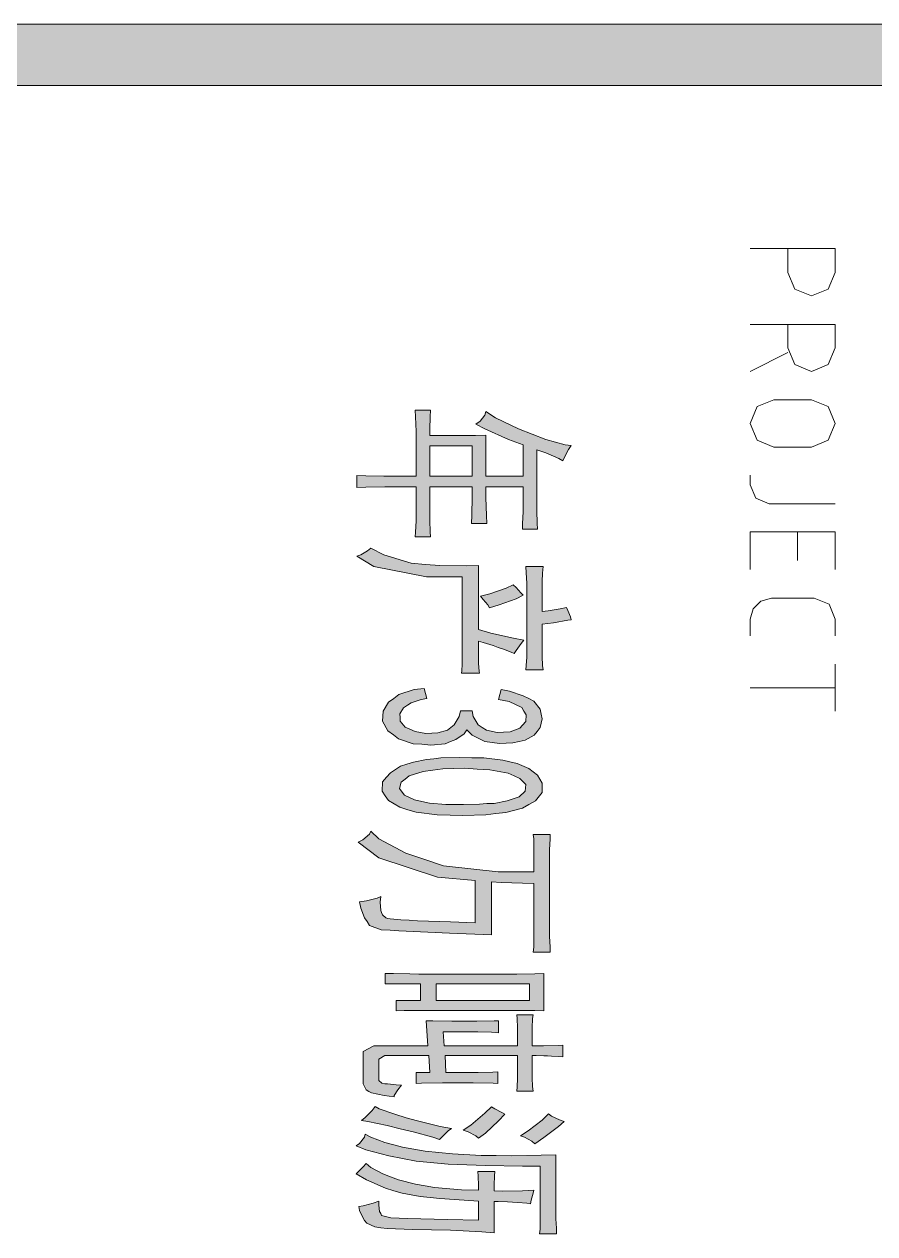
# Model space of a CAD drawing. Header units: millimetres. Extents: x 117 to 78452272, y 10 to 169749766.
# Drawn here: x 78390451 to 78391841, y 169653758 to 169655734 of the extents above; entities that cross this region are included whole.
import ezdxf

# ---------------------------------------------------------------- set-up
doc = ezdxf.new("R2010")
doc.units = ezdxf.units.MM

msp = doc.modelspace()

# ---------------------------------------------------------------- hatches: boundary and pattern name
h = msp.add_hatch(color=0)
h.dxf.hatch_style = 2
h.paths.add_polyline_path([(78382175.603, 169655634.242), (78382175.603, 169655734.215), (78451071.551, 169655734.215), (78451071.551, 169655634.242)])
h = msp.add_hatch(color=0)
h.paths.add_polyline_path([(78391205.478, 169655101.197), (78391220.991, 169655091.286), (78391258.912, 169655073.187), (78391280.889, 169655064.569), (78391303.297, 169655055.951), (78391335.184, 169655046.901), (78391344.665, 169655046.04), (78391340.356, 169655039.145), (78391333.892, 169655026.648), (78391331.306, 169655021.046), (78391324.842, 169655024.925), (78391303.297, 169655033.974), (78391288.645, 169655038.714), (78391288.645, 169654949.083), (78391288.645, 169654939.172), (78391289.076, 169654918.919), (78391289.938, 169654909.008), (78391264.945, 169654909.008), (78391265.376, 169654918.057), (78391266.238, 169654938.31), (78391266.238, 169654949.083), (78391266.238, 169654978.386), (78391205.478, 169654978.386), (78391205.478, 169654961.149), (78391206.34, 169654931.415), (78391206.771, 169654918.488), (78391181.778, 169654918.488), (78391182.64, 169654931.846), (78391183.071, 169654962.011), (78391183.071, 169654978.386), (78391113.693, 169654978.386), (78391113.693, 169654932.708), (78391113.693, 169654923.228), (78391114.124, 169654904.699), (78391114.986, 169654896.511), (78391089.562, 169654896.511), (78391090.423, 169654904.268), (78391091.285, 169654922.797), (78391091.285, 169654932.708), (78391091.285, 169654978.386), (78391057.243, 169654978.386), (78391040.006, 169654978.386), (78391008.98, 169654977.955), (78390994.76, 169654977.524), (78390994.76, 169654996.915), (78391008.98, 169654996.484), (78391038.713, 169654996.053), (78391054.226, 169654996.053), (78391091.285, 169654996.053), (78391091.285, 169655056.381), (78391091.285, 169655068.878), (78391090.423, 169655092.579), (78391089.562, 169655103.782), (78391114.986, 169655103.782), (78391114.124, 169655093.009), (78391113.693, 169655072.325), (78391113.693, 169655061.983), (78391142.564, 169655061.983), (78391188.242, 169655062.414), (78391205.478, 169655062.845), (78391205.478, 169654996.053), (78391266.238, 169654996.053), (78391266.238, 169655046.901), (78391242.537, 169655055.951), (78391203.755, 169655073.187), (78391189.103, 169655080.513), (78391195.998, 169655085.684), (78391203.755, 169655095.595)])
h.paths.add_polyline_path([(78391113.693, 169654996.053), (78391183.071, 169654996.053), (78391183.071, 169655045.178), (78391113.693, 169655045.178)])
h = msp.add_hatch(color=0)
h.dxf.hatch_style = 2
h.paths.add_polyline_path([(78391251.586, 169654706.046), (78391246.846, 169654708.2), (78391233.919, 169654713.371), (78391225.301, 169654715.957), (78391217.113, 169654718.973), (78391201.169, 169654724.144), (78391193.413, 169654726.299), (78391193.413, 169654698.72), (78391193.413, 169654689.671), (78391194.274, 169654677.174), (78391195.136, 169654673.727), (78391165.403, 169654673.727), (78391166.265, 169654677.605), (78391166.696, 169654688.809), (78391166.696, 169654696.996), (78391166.696, 169654831.443), (78391108.091, 169654831.443), (78391022.338, 169654848.248), (78390994.76, 169654865.054), (78391000.793, 169654867.209), (78391011.996, 169654873.673), (78391017.167, 169654878.413), (78391038.713, 169654867.209), (78391083.529, 169654853.85), (78391106.798, 169654851.696), (78391130.068, 169654849.972), (78391173.59, 169654849.11), (78391193.413, 169654849.972), (78391193.413, 169654745.259), (78391213.666, 169654739.226), (78391250.725, 169654731.039), (78391267.53, 169654728.022), (78391263.221, 169654722.421), (78391255.034, 169654711.217)])
h = msp.add_hatch(color=0)
h.dxf.hatch_style = 2
h.paths.add_polyline_path([(78391344.665, 169654761.203), (78391339.494, 169654760.341), (78391315.793, 169654756.463), (78391297.264, 169654753.877), (78391297.264, 169654709.493), (78391297.264, 169654701.305), (78391298.126, 169654686.223), (78391298.987, 169654679.329), (78391270.547, 169654679.329), (78391271.409, 169654686.223), (78391272.271, 169654700.013), (78391272.271, 169654706.907), (78391272.271, 169654814.637), (78391272.271, 169654821.101), (78391271.409, 169654837.906), (78391270.547, 169654848.248), (78391298.987, 169654848.248), (78391298.126, 169654837.475), (78391297.264, 169654823.686), (78391297.264, 169654820.67), (78391297.264, 169654774.562), (78391307.175, 169654775.854), (78391326.997, 169654779.302), (78391337.339, 169654781.456), (78391339.494, 169654776.285), (78391343.372, 169654765.943)])
h = msp.add_hatch(color=0)
h.dxf.hatch_style = 2
h.paths.add_polyline_path([(78391266.238, 169654801.278), (78391254.603, 169654795.676), (78391227.024, 169654785.765), (78391211.511, 169654780.594), (78391208.495, 169654785.334), (78391201.169, 169654794.384), (78391196.429, 169654799.555), (78391211.942, 169654803.433), (78391238.659, 169654812.913), (78391249.863, 169654818.084), (78391254.603, 169654813.775), (78391262.359, 169654805.157)])
h = msp.add_hatch(color=0)
h.dxf.hatch_style = 2
h.paths.add_polyline_path([(78391104.644, 169654649.164), (78391108.953, 169654632.79), (78391099.473, 169654631.066), (78391083.529, 169654625.464), (78391077.065, 169654621.586), (78391071.032, 169654617.277), (78391064.999, 169654607.366), (78391065.43, 169654601.333), (78391065.43, 169654595.3), (78391073.618, 169654585.82), (78391081.374, 169654582.372), (78391089.562, 169654578.494), (78391107.229, 169654575.478), (78391117.14, 169654575.909), (78391127.051, 169654576.339), (78391142.564, 169654581.079), (78391148.166, 169654585.389), (78391153.768, 169654589.698), (78391161.525, 169654603.056), (78391164.11, 169654612.536), (78391183.071, 169654612.536), (78391184.794, 169654603.056), (78391192.982, 169654589.698), (78391199.445, 169654585.389), (78391206.34, 169654581.079), (78391223.577, 169654577.201), (78391234.35, 169654577.632), (78391245.123, 169654578.063), (78391260.636, 169654584.096), (78391265.376, 169654589.267), (78391270.547, 169654594.869), (78391271.409, 169654606.073), (78391267.53, 169654612.106), (78391264.083, 169654618.138), (78391243.399, 169654627.619), (78391226.162, 169654631.066), (78391230.471, 169654647.01), (78391243.83, 169654644.424), (78391266.238, 169654637.099), (78391275.287, 169654632.359), (78391283.905, 169654628.05), (78391294.247, 169654615.122), (78391295.971, 169654606.935), (78391297.264, 169654599.178), (78391294.247, 169654584.958), (78391289.076, 169654578.925), (78391284.336, 169654572.892), (78391269.685, 169654564.705), (78391259.774, 169654562.119), (78391249.432, 169654559.965), (78391227.886, 169654559.103), (78391215.82, 169654560.826), (78391203.755, 169654562.55), (78391183.071, 169654572.892), (78391174.452, 169654581.51), (78391169.712, 169654575.047), (78391156.354, 169654565.566), (78391147.735, 169654562.119), (78391138.686, 169654558.672), (78391115.417, 169654556.517), (78391100.765, 169654557.81), (78391086.545, 169654558.672), (78391062.845, 169654566.859), (78391054.226, 169654573.323), (78391045.177, 169654579.787), (78391036.559, 169654595.3), (78391036.99, 169654603.487), (78391037.421, 169654612.106), (78391046.47, 169654626.757), (78391055.088, 169654632.79), (78391063.276, 169654639.253), (78391088.269, 169654647.01)])
h = msp.add_hatch(color=0)
h.paths.add_polyline_path([(78391182.64, 169654535.833), (78391202.031, 169654535.402), (78391233.057, 169654531.955), (78391244.692, 169654529.369), (78391256.327, 169654526.353), (78391275.287, 169654518.166), (78391282.612, 169654512.995), (78391289.938, 169654507.393), (78391297.264, 169654494.465), (78391297.264, 169654486.709), (78391297.264, 169654478.952), (78391286.491, 169654465.163), (78391275.718, 169654459.561), (78391264.945, 169654453.528), (78391238.228, 169654446.202), (78391221.853, 169654444.479), (78391205.478, 169654442.324), (78391167.989, 169654441.462), (78391146.873, 169654441.893), (78391125.759, 169654442.755), (78391091.285, 169654447.064), (78391077.927, 169654450.943), (78391064.568, 169654454.821), (78391046.039, 169654466.025), (78391040.868, 169654473.781), (78391035.697, 169654481.107), (78391036.559, 169654496.189), (78391043.022, 169654503.945), (78391049.486, 169654511.271), (78391065.861, 169654522.044), (78391076.203, 169654525.06), (78391086.976, 169654528.508), (78391108.522, 169654532.817), (78391120.157, 169654534.11), (78391131.791, 169654535.402), (78391162.817, 169654536.264)])
h.paths.add_polyline_path([(78391191.258, 169654517.304), (78391171.005, 169654518.597), (78391134.808, 169654517.735), (78391118.864, 169654515.58), (78391102.92, 169654513.425), (78391080.081, 169654506.1), (78391073.618, 169654500.929), (78391066.723, 169654495.758), (78391064.137, 169654485.416), (78391068.447, 169654479.814), (78391072.325, 169654474.643), (78391088.7, 169654466.886), (78391100.765, 169654464.301), (78391113.262, 169654461.715), (78391139.979, 169654459.561), (78391154.199, 169654459.561), (78391168.85, 169654459.561), (78391195.136, 169654459.992), (78391206.771, 169654460.853), (78391218.837, 169654461.284), (78391240.383, 169654465.594), (78391249.863, 169654468.61), (78391259.774, 169654472.057), (78391269.685, 169654481.107), (78391270.116, 169654486.709), (78391270.547, 169654492.311), (78391261.067, 169654501.791), (78391251.586, 169654506.1), (78391241.675, 169654510.409), (78391211.942, 169654516.011)])
h = msp.add_hatch(color=0)
h.dxf.hatch_style = 2
h.paths.add_polyline_path([(78390999.069, 169654300.121), (78391010.273, 169654301.845), (78391027.509, 169654306.154), (78391033.542, 169654309.171), (78391032.68, 169654299.69), (78391033.542, 169654286.332), (78391034.835, 169654282.885), (78391036.559, 169654279.006), (78391041.73, 169654274.266), (78391045.177, 169654273.404), (78391049.055, 169654272.543), (78391066.292, 169654270.819), (78391080.081, 169654270.388), (78391093.871, 169654269.526), (78391147.735, 169654267.803), (78391187.811, 169654266.079), (78391187.811, 169654335.026), (78391126.189, 169654340.628), (78391030.526, 169654372.085), (78390996.483, 169654397.94), (78391004.24, 169654401.818), (78391015.013, 169654410.867), (78391017.167, 169654415.607), (78391030.526, 169654403.111), (78391074.479, 169654379.841), (78391105.505, 169654369.499), (78391136.101, 169654359.157), (78391225.301, 169654349.246), (78391283.905, 169654349.246), (78391283.905, 169654375.963), (78391283.905, 169654385.443), (78391283.474, 169654403.111), (78391282.612, 169654410.436), (78391310.622, 169654410.436), (78391310.191, 169654403.542), (78391309.329, 169654385.443), (78391309.329, 169654374.67), (78391309.329, 169654254.013), (78391309.329, 169654244.102), (78391310.191, 169654226.434), (78391310.622, 169654218.247), (78391282.612, 169654218.247), (78391283.474, 169654226.434), (78391283.905, 169654244.102), (78391283.905, 169654254.013), (78391283.905, 169654330.286), (78391265.376, 169654330.717), (78391230.471, 169654332.009), (78391214.528, 169654332.871), (78391214.528, 169654246.688), (78391146.012, 169654249.273), (78391063.276, 169654253.151), (78391049.055, 169654254.013), (78391034.404, 169654254.875), (78391015.444, 169654261.77), (78391011.134, 169654268.233), (78391006.825, 169654274.266), (78391000.793, 169654290.21)])
h = msp.add_hatch(color=0)
h.paths.add_polyline_path([(78391300.28, 169654122.152), (78391285.629, 169654122.583), (78391224.008, 169654123.014), (78391177.469, 169654123.014), (78391131.36, 169654123.014), (78391071.894, 169654122.583), (78391058.535, 169654122.152), (78391058.535, 169654138.958), (78391098.611, 169654138.958), (78391098.611, 169654166.537), (78391040.868, 169654166.537), (78391040.868, 169654183.343), (78391054.226, 169654183.343), (78391081.374, 169654182.912), (78391095.594, 169654182.481), (78391241.244, 169654182.481), (78391255.896, 169654182.481), (78391285.629, 169654182.912), (78391300.28, 169654183.343)])
h.paths.add_polyline_path([(78391124.035, 169654138.958), (78391276.58, 169654138.958), (78391276.58, 169654166.537), (78391124.035, 169654166.537)])
h = msp.add_hatch(color=0)
h.dxf.hatch_style = 2
h.paths.add_polyline_path([(78391030.526, 169654011.838), (78391030.526, 169654008.39), (78391035.266, 169654004.081), (78391040.006, 169654003.219), (78391044.746, 169654002.788), (78391058.535, 169654001.495), (78391067.585, 169654001.065), (78391061.552, 169653993.308), (78391055.519, 169653983.828), (78391055.519, 169653981.673), (78391039.144, 169653983.828), (78391018.46, 169653988.568), (78391014.151, 169653990.723), (78391009.842, 169653993.308), (78391005.102, 169654002.788), (78391005.102, 169654010.114), (78391005.102, 169654046.311), (78391005.102, 169654055.791), (78391022.338, 169654065.271), (78391039.144, 169654065.271), (78391110.676, 169654065.271), (78391107.66, 169654106.208), (78391118.864, 169654105.778), (78391149.89, 169654105.347), (78391169.712, 169654105.347), (78391190.396, 169654105.347), (78391218.837, 169654105.778), (78391226.162, 169654106.208), (78391226.162, 169654086.386), (78391214.528, 169654087.248), (78391192.12, 169654088.11), (78391181.778, 169654088.11), (78391135.67, 169654088.11), (78391137.393, 169654065.271), (78391257.188, 169654065.271), (78391257.188, 169654085.524), (78391257.188, 169654094.574), (78391256.758, 169654109.656), (78391255.896, 169654115.689), (78391282.612, 169654115.689), (78391281.751, 169654109.656), (78391280.889, 169654094.574), (78391280.889, 169654085.524), (78391280.889, 169654065.271), (78391299.418, 169654065.271), (78391324.842, 169654065.702), (78391331.306, 169654066.133), (78391331.306, 169654047.173), (78391324.842, 169654047.604), (78391312.346, 169654048.466), (78391306.313, 169654048.896), (78391300.28, 169654048.896), (78391287.784, 169654049.327), (78391280.889, 169654049.327), (78391280.889, 169654019.594), (78391280.889, 169654012.699), (78391281.751, 169653998.479), (78391282.612, 169653991.154), (78391255.896, 169653991.154), (78391256.758, 169653998.048), (78391257.188, 169654011.838), (78391257.188, 169654018.732), (78391257.188, 169654049.327), (78391138.686, 169654049.327), (78391139.979, 169654021.749), (78391177.469, 169654021.749), (78391192.982, 169654021.749), (78391216.682, 169654022.18), (78391224.87, 169654022.61), (78391224.87, 169654003.65), (78391217.113, 169654004.081), (78391184.794, 169654004.512), (78391159.37, 169654004.512), (78391134.377, 169654004.512), (78391100.334, 169654004.081), (78391091.285, 169654003.65), (78391091.285, 169654021.749), (78391113.693, 169654021.749), (78391111.969, 169654049.327), (78391049.486, 169654049.327), (78391040.006, 169654049.327), (78391030.526, 169654043.295), (78391030.526, 169654037.693)])
h = msp.add_hatch(color=0)
h.dxf.hatch_style = 2
h.paths.add_polyline_path([(78391129.637, 169653911.865), (78391118.864, 169653915.743), (78391086.545, 169653924.361), (78391065.43, 169653929.532), (78391044.315, 169653934.703), (78391012.427, 169653941.598), (78391002.085, 169653943.322), (78391008.118, 169653948.062), (78391019.322, 169653959.697), (78391024.493, 169653966.16), (78391030.957, 169653962.282), (78391056.381, 169653953.233), (78391074.91, 169653947.631), (78391093.44, 169653942.46), (78391130.499, 169653933.411), (78391149.028, 169653929.963), (78391143.857, 169653926.085), (78391134.377, 169653917.036)])
h = msp.add_hatch(color=0)
h.dxf.hatch_style = 2
h.paths.add_polyline_path([(78391236.504, 169653953.233), (78391226.162, 169653942.46), (78391204.617, 169653922.638), (78391193.413, 169653914.019), (78391189.103, 169653918.328), (78391176.607, 169653924.792), (78391168.419, 169653927.378), (78391180.916, 169653935.565), (78391203.755, 169653954.956), (78391214.528, 169653965.298), (78391220.13, 169653962.282), (78391231.333, 169653956.249)])
h = msp.add_hatch(color=0)
h.dxf.hatch_style = 2
h.paths.add_polyline_path([(78391333.03, 169653941.598), (78391323.981, 169653933.411), (78391300.28, 169653915.312), (78391285.629, 169653904.97), (78391280.458, 169653909.279), (78391268.392, 169653916.174), (78391261.928, 169653918.328), (78391274.425, 169653926.085), (78391297.264, 169653943.753), (78391307.606, 169653954.095), (78391312.777, 169653950.216), (78391325.704, 169653944.184)])
h = msp.add_hatch(color=0)
h.dxf.hatch_style = 2
h.paths.add_polyline_path([(78390993.467, 169653901.523), (78390999.069, 169653905.832), (78391006.825, 169653915.743), (78391008.118, 169653920.914), (78391017.167, 169653916.174), (78391040.437, 169653907.125), (78391055.088, 169653903.246), (78391069.308, 169653899.368), (78391105.936, 169653892.904), (78391128.344, 169653890.75), (78391150.752, 169653888.595), (78391197.722, 169653886.01), (78391222.284, 169653886.01), (78391247.277, 169653885.579), (78391295.971, 169653886.441), (78391319.671, 169653887.302), (78391319.671, 169653788.191), (78391319.671, 169653782.589), (78391320.533, 169653767.507), (78391320.964, 169653758.027), (78391292.955, 169653758.027), (78391293.816, 169653765.784), (78391294.247, 169653780.866), (78391294.247, 169653788.191), (78391294.247, 169653868.342), (78391264.945, 169653868.342), (78391204.617, 169653869.635), (78391174.452, 169653870.497), (78391143.857, 169653871.789), (78391091.285, 169653876.96), (78391068.878, 169653880.839), (78391046.901, 169653885.148), (78391008.98, 169653895.059)])
h = msp.add_hatch(color=0)
h.dxf.hatch_style = 2
h.paths.add_polyline_path([(78390997.776, 169653802.412), (78391005.102, 169653803.704), (78391021.477, 169653808.014), (78391030.526, 169653811.461), (78391030.526, 169653804.566), (78391031.819, 169653794.224), (78391033.542, 169653791.208), (78391034.835, 169653787.761), (78391049.917, 169653784.313), (78391063.706, 169653783.451), (78391077.496, 169653783.02), (78391142.564, 169653781.297), (78391193.413, 169653780.435), (78391193.413, 169653811.461), (78391169.712, 169653812.754), (78391130.068, 169653815.77), (78391114.124, 169653817.494), (78391098.18, 169653818.787), (78391068.447, 169653824.388), (78391055.088, 169653828.267), (78391041.299, 169653832.576), (78391010.273, 169653846.365), (78390993.467, 169653855.845), (78390996.914, 169653859.293), (78391005.102, 169653867.48), (78391009.842, 169653873.082), (78391017.167, 169653866.618), (78391036.99, 169653855.845), (78391049.486, 169653851.105), (78391062.414, 169653846.365), (78391090.423, 169653839.04), (78391105.936, 169653836.454), (78391121.449, 169653833.869), (78391165.403, 169653829.99), (78391193.413, 169653829.128), (78391193.413, 169653836.885), (78391192.982, 169653851.967), (78391192.12, 169653859.724), (78391220.13, 169653859.724), (78391219.699, 169653852.829), (78391218.837, 169653837.316), (78391218.837, 169653828.267), (78391233.057, 169653827.836), (78391265.376, 169653828.267), (78391283.905, 169653829.128), (78391282.612, 169653824.388), (78391279.596, 169653813.185), (78391278.303, 169653807.152), (78391272.271, 169653808.014), (78391257.619, 169653809.306), (78391249.001, 169653809.737), (78391240.814, 169653810.168), (78391225.301, 169653810.599), (78391218.837, 169653810.599), (78391218.837, 169653759.751), (78391198.584, 169653761.474), (78391147.735, 169653764.06), (78391116.278, 169653764.491), (78391085.252, 169653764.922), (78391044.315, 169653766.645), (78391033.973, 169653767.938), (78391024.062, 169653769.231), (78391010.704, 169653775.264), (78391007.256, 169653780.004), (78391004.24, 169653784.744), (78390999.069, 169653795.948)])

# ---------------------------------------------------------------- linework, layer by layer
at = {"color": 0, "lineweight": 0}
for points in [[(78382175.603, 169655634.242), (78382175.603, 169655734.215), (78451071.551, 169655734.215), (78451071.551, 169655634.242)], [(78391205.478, 169655101.197), (78391220.991, 169655091.286), (78391258.912, 169655073.187), (78391280.889, 169655064.569), (78391303.297, 169655055.951), (78391335.184, 169655046.901), (78391344.665, 169655046.04), (78391340.356, 169655039.145), (78391333.892, 169655026.648), (78391331.306, 169655021.046), (78391324.842, 169655024.925), (78391303.297, 169655033.974), (78391288.645, 169655038.714), (78391288.645, 169654949.083), (78391288.645, 169654939.172), (78391289.076, 169654918.919), (78391289.938, 169654909.008), (78391264.945, 169654909.008), (78391265.376, 169654918.057), (78391266.238, 169654938.31), (78391266.238, 169654949.083), (78391266.238, 169654978.386), (78391205.478, 169654978.386), (78391205.478, 169654961.149), (78391206.34, 169654931.415), (78391206.771, 169654918.488), (78391181.778, 169654918.488), (78391182.64, 169654931.846), (78391183.071, 169654962.011), (78391183.071, 169654978.386), (78391113.693, 169654978.386), (78391113.693, 169654932.708), (78391113.693, 169654923.228), (78391114.124, 169654904.699), (78391114.986, 169654896.511), (78391089.562, 169654896.511), (78391090.423, 169654904.268), (78391091.285, 169654922.797), (78391091.285, 169654932.708), (78391091.285, 169654978.386), (78391057.243, 169654978.386), (78391040.006, 169654978.386), (78391008.98, 169654977.955), (78390994.76, 169654977.524), (78390994.76, 169654996.915), (78391008.98, 169654996.484), (78391038.713, 169654996.053), (78391054.226, 169654996.053), (78391091.285, 169654996.053), (78391091.285, 169655056.381), (78391091.285, 169655068.878), (78391090.423, 169655092.579), (78391089.562, 169655103.782), (78391114.986, 169655103.782), (78391114.124, 169655093.009), (78391113.693, 169655072.325), (78391113.693, 169655061.983), (78391142.564, 169655061.983), (78391188.242, 169655062.414), (78391205.478, 169655062.845), (78391205.478, 169654996.053), (78391266.238, 169654996.053), (78391266.238, 169655046.901), (78391242.537, 169655055.951), (78391203.755, 169655073.187), (78391189.103, 169655080.513), (78391195.998, 169655085.684), (78391203.755, 169655095.595)], [(78391113.693, 169654996.053), (78391183.071, 169654996.053), (78391183.071, 169655045.178), (78391113.693, 169655045.178)], [(78391251.586, 169654706.046), (78391246.846, 169654708.2), (78391233.919, 169654713.371), (78391225.301, 169654715.957), (78391217.113, 169654718.973), (78391201.169, 169654724.144), (78391193.413, 169654726.299), (78391193.413, 169654698.72), (78391193.413, 169654689.671), (78391194.274, 169654677.174), (78391195.136, 169654673.727), (78391165.403, 169654673.727), (78391166.265, 169654677.605), (78391166.696, 169654688.809), (78391166.696, 169654696.996), (78391166.696, 169654831.443), (78391108.091, 169654831.443), (78391022.338, 169654848.248), (78390994.76, 169654865.054), (78391000.793, 169654867.209), (78391011.996, 169654873.673), (78391017.167, 169654878.413), (78391038.713, 169654867.209), (78391083.529, 169654853.85), (78391106.798, 169654851.696), (78391130.068, 169654849.972), (78391173.59, 169654849.11), (78391193.413, 169654849.972), (78391193.413, 169654745.259), (78391213.666, 169654739.226), (78391250.725, 169654731.039), (78391267.53, 169654728.022), (78391263.221, 169654722.421), (78391255.034, 169654711.217)], [(78391344.665, 169654761.203), (78391339.494, 169654760.341), (78391315.793, 169654756.463), (78391297.264, 169654753.877), (78391297.264, 169654709.493), (78391297.264, 169654701.305), (78391298.126, 169654686.223), (78391298.987, 169654679.329), (78391270.547, 169654679.329), (78391271.409, 169654686.223), (78391272.271, 169654700.013), (78391272.271, 169654706.907), (78391272.271, 169654814.637), (78391272.271, 169654821.101), (78391271.409, 169654837.906), (78391270.547, 169654848.248), (78391298.987, 169654848.248), (78391298.126, 169654837.475), (78391297.264, 169654823.686), (78391297.264, 169654820.67), (78391297.264, 169654774.562), (78391307.175, 169654775.854), (78391326.997, 169654779.302), (78391337.339, 169654781.456), (78391339.494, 169654776.285), (78391343.372, 169654765.943)], [(78391266.238, 169654801.278), (78391254.603, 169654795.676), (78391227.024, 169654785.765), (78391211.511, 169654780.594), (78391208.495, 169654785.334), (78391201.169, 169654794.384), (78391196.429, 169654799.555), (78391211.942, 169654803.433), (78391238.659, 169654812.913), (78391249.863, 169654818.084), (78391254.603, 169654813.775), (78391262.359, 169654805.157)], [(78391104.644, 169654649.164), (78391108.953, 169654632.79), (78391099.473, 169654631.066), (78391083.529, 169654625.464), (78391077.065, 169654621.586), (78391071.032, 169654617.277), (78391064.999, 169654607.366), (78391065.43, 169654601.333), (78391065.43, 169654595.3), (78391073.618, 169654585.82), (78391081.374, 169654582.372), (78391089.562, 169654578.494), (78391107.229, 169654575.478), (78391117.14, 169654575.909), (78391127.051, 169654576.339), (78391142.564, 169654581.079), (78391148.166, 169654585.389), (78391153.768, 169654589.698), (78391161.525, 169654603.056), (78391164.11, 169654612.536), (78391183.071, 169654612.536), (78391184.794, 169654603.056), (78391192.982, 169654589.698), (78391199.445, 169654585.389), (78391206.34, 169654581.079), (78391223.577, 169654577.201), (78391234.35, 169654577.632), (78391245.123, 169654578.063), (78391260.636, 169654584.096), (78391265.376, 169654589.267), (78391270.547, 169654594.869), (78391271.409, 169654606.073), (78391267.53, 169654612.106), (78391264.083, 169654618.138), (78391243.399, 169654627.619), (78391226.162, 169654631.066), (78391230.471, 169654647.01), (78391243.83, 169654644.424), (78391266.238, 169654637.099), (78391275.287, 169654632.359), (78391283.905, 169654628.05), (78391294.247, 169654615.122), (78391295.971, 169654606.935), (78391297.264, 169654599.178), (78391294.247, 169654584.958), (78391289.076, 169654578.925), (78391284.336, 169654572.892), (78391269.685, 169654564.705), (78391259.774, 169654562.119), (78391249.432, 169654559.965), (78391227.886, 169654559.103), (78391215.82, 169654560.826), (78391203.755, 169654562.55), (78391183.071, 169654572.892), (78391174.452, 169654581.51), (78391169.712, 169654575.047), (78391156.354, 169654565.566), (78391147.735, 169654562.119), (78391138.686, 169654558.672), (78391115.417, 169654556.517), (78391100.765, 169654557.81), (78391086.545, 169654558.672), (78391062.845, 169654566.859), (78391054.226, 169654573.323), (78391045.177, 169654579.787), (78391036.559, 169654595.3), (78391036.99, 169654603.487), (78391037.421, 169654612.106), (78391046.47, 169654626.757), (78391055.088, 169654632.79), (78391063.276, 169654639.253), (78391088.269, 169654647.01)], [(78391182.64, 169654535.833), (78391202.031, 169654535.402), (78391233.057, 169654531.955), (78391244.692, 169654529.369), (78391256.327, 169654526.353), (78391275.287, 169654518.166), (78391282.612, 169654512.995), (78391289.938, 169654507.393), (78391297.264, 169654494.465), (78391297.264, 169654486.709), (78391297.264, 169654478.952), (78391286.491, 169654465.163), (78391275.718, 169654459.561), (78391264.945, 169654453.528), (78391238.228, 169654446.202), (78391221.853, 169654444.479), (78391205.478, 169654442.324), (78391167.989, 169654441.462), (78391146.873, 169654441.893), (78391125.759, 169654442.755), (78391091.285, 169654447.064), (78391077.927, 169654450.943), (78391064.568, 169654454.821), (78391046.039, 169654466.025), (78391040.868, 169654473.781), (78391035.697, 169654481.107), (78391036.559, 169654496.189), (78391043.022, 169654503.945), (78391049.486, 169654511.271), (78391065.861, 169654522.044), (78391076.203, 169654525.06), (78391086.976, 169654528.508), (78391108.522, 169654532.817), (78391120.157, 169654534.11), (78391131.791, 169654535.402), (78391162.817, 169654536.264)], [(78391191.258, 169654517.304), (78391171.005, 169654518.597), (78391134.808, 169654517.735), (78391118.864, 169654515.58), (78391102.92, 169654513.425), (78391080.081, 169654506.1), (78391073.618, 169654500.929), (78391066.723, 169654495.758), (78391064.137, 169654485.416), (78391068.447, 169654479.814), (78391072.325, 169654474.643), (78391088.7, 169654466.886), (78391100.765, 169654464.301), (78391113.262, 169654461.715), (78391139.979, 169654459.561), (78391154.199, 169654459.561), (78391168.85, 169654459.561), (78391195.136, 169654459.992), (78391206.771, 169654460.853), (78391218.837, 169654461.284), (78391240.383, 169654465.594), (78391249.863, 169654468.61), (78391259.774, 169654472.057), (78391269.685, 169654481.107), (78391270.116, 169654486.709), (78391270.547, 169654492.311), (78391261.067, 169654501.791), (78391251.586, 169654506.1), (78391241.675, 169654510.409), (78391211.942, 169654516.011)], [(78390999.069, 169654300.121), (78391010.273, 169654301.845), (78391027.509, 169654306.154), (78391033.542, 169654309.171), (78391032.68, 169654299.69), (78391033.542, 169654286.332), (78391034.835, 169654282.885), (78391036.559, 169654279.006), (78391041.73, 169654274.266), (78391045.177, 169654273.404), (78391049.055, 169654272.543), (78391066.292, 169654270.819), (78391080.081, 169654270.388), (78391093.871, 169654269.526), (78391147.735, 169654267.803), (78391187.811, 169654266.079), (78391187.811, 169654335.026), (78391126.189, 169654340.628), (78391030.526, 169654372.085), (78390996.483, 169654397.94), (78391004.24, 169654401.818), (78391015.013, 169654410.867), (78391017.167, 169654415.607), (78391030.526, 169654403.111), (78391074.479, 169654379.841), (78391105.505, 169654369.499), (78391136.101, 169654359.157), (78391225.301, 169654349.246), (78391283.905, 169654349.246), (78391283.905, 169654375.963), (78391283.905, 169654385.443), (78391283.474, 169654403.111), (78391282.612, 169654410.436), (78391310.622, 169654410.436), (78391310.191, 169654403.542), (78391309.329, 169654385.443), (78391309.329, 169654374.67), (78391309.329, 169654254.013), (78391309.329, 169654244.102), (78391310.191, 169654226.434), (78391310.622, 169654218.247), (78391282.612, 169654218.247), (78391283.474, 169654226.434), (78391283.905, 169654244.102), (78391283.905, 169654254.013), (78391283.905, 169654330.286), (78391265.376, 169654330.717), (78391230.471, 169654332.009), (78391214.528, 169654332.871), (78391214.528, 169654246.688), (78391146.012, 169654249.273), (78391063.276, 169654253.151), (78391049.055, 169654254.013), (78391034.404, 169654254.875), (78391015.444, 169654261.77), (78391011.134, 169654268.233), (78391006.825, 169654274.266), (78391000.793, 169654290.21)], [(78391300.28, 169654122.152), (78391285.629, 169654122.583), (78391224.008, 169654123.014), (78391177.469, 169654123.014), (78391131.36, 169654123.014), (78391071.894, 169654122.583), (78391058.535, 169654122.152), (78391058.535, 169654138.958), (78391098.611, 169654138.958), (78391098.611, 169654166.537), (78391040.868, 169654166.537), (78391040.868, 169654183.343), (78391054.226, 169654183.343), (78391081.374, 169654182.912), (78391095.594, 169654182.481), (78391241.244, 169654182.481), (78391255.896, 169654182.481), (78391285.629, 169654182.912), (78391300.28, 169654183.343)], [(78391124.035, 169654138.958), (78391276.58, 169654138.958), (78391276.58, 169654166.537), (78391124.035, 169654166.537)], [(78391030.526, 169654011.838), (78391030.526, 169654008.39), (78391035.266, 169654004.081), (78391040.006, 169654003.219), (78391044.746, 169654002.788), (78391058.535, 169654001.495), (78391067.585, 169654001.065), (78391061.552, 169653993.308), (78391055.519, 169653983.828), (78391055.519, 169653981.673), (78391039.144, 169653983.828), (78391018.46, 169653988.568), (78391014.151, 169653990.723), (78391009.842, 169653993.308), (78391005.102, 169654002.788), (78391005.102, 169654010.114), (78391005.102, 169654046.311), (78391005.102, 169654055.791), (78391022.338, 169654065.271), (78391039.144, 169654065.271), (78391110.676, 169654065.271), (78391107.66, 169654106.208), (78391118.864, 169654105.778), (78391149.89, 169654105.347), (78391169.712, 169654105.347), (78391190.396, 169654105.347), (78391218.837, 169654105.778), (78391226.162, 169654106.208), (78391226.162, 169654086.386), (78391214.528, 169654087.248), (78391192.12, 169654088.11), (78391181.778, 169654088.11), (78391135.67, 169654088.11), (78391137.393, 169654065.271), (78391257.188, 169654065.271), (78391257.188, 169654085.524), (78391257.188, 169654094.574), (78391256.758, 169654109.656), (78391255.896, 169654115.689), (78391282.612, 169654115.689), (78391281.751, 169654109.656), (78391280.889, 169654094.574), (78391280.889, 169654085.524), (78391280.889, 169654065.271), (78391299.418, 169654065.271), (78391324.842, 169654065.702), (78391331.306, 169654066.133), (78391331.306, 169654047.173), (78391324.842, 169654047.604), (78391312.346, 169654048.466), (78391306.313, 169654048.896), (78391300.28, 169654048.896), (78391287.784, 169654049.327), (78391280.889, 169654049.327), (78391280.889, 169654019.594), (78391280.889, 169654012.699), (78391281.751, 169653998.479), (78391282.612, 169653991.154), (78391255.896, 169653991.154), (78391256.758, 169653998.048), (78391257.188, 169654011.838), (78391257.188, 169654018.732), (78391257.188, 169654049.327), (78391138.686, 169654049.327), (78391139.979, 169654021.749), (78391177.469, 169654021.749), (78391192.982, 169654021.749), (78391216.682, 169654022.18), (78391224.87, 169654022.61), (78391224.87, 169654003.65), (78391217.113, 169654004.081), (78391184.794, 169654004.512), (78391159.37, 169654004.512), (78391134.377, 169654004.512), (78391100.334, 169654004.081), (78391091.285, 169654003.65), (78391091.285, 169654021.749), (78391113.693, 169654021.749), (78391111.969, 169654049.327), (78391049.486, 169654049.327), (78391040.006, 169654049.327), (78391030.526, 169654043.295), (78391030.526, 169654037.693)], [(78391129.637, 169653911.865), (78391118.864, 169653915.743), (78391086.545, 169653924.361), (78391065.43, 169653929.532), (78391044.315, 169653934.703), (78391012.427, 169653941.598), (78391002.085, 169653943.322), (78391008.118, 169653948.062), (78391019.322, 169653959.697), (78391024.493, 169653966.16), (78391030.957, 169653962.282), (78391056.381, 169653953.233), (78391074.91, 169653947.631), (78391093.44, 169653942.46), (78391130.499, 169653933.411), (78391149.028, 169653929.963), (78391143.857, 169653926.085), (78391134.377, 169653917.036)], [(78391236.504, 169653953.233), (78391226.162, 169653942.46), (78391204.617, 169653922.638), (78391193.413, 169653914.019), (78391189.103, 169653918.328), (78391176.607, 169653924.792), (78391168.419, 169653927.378), (78391180.916, 169653935.565), (78391203.755, 169653954.956), (78391214.528, 169653965.298), (78391220.13, 169653962.282), (78391231.333, 169653956.249)], [(78391333.03, 169653941.598), (78391323.981, 169653933.411), (78391300.28, 169653915.312), (78391285.629, 169653904.97), (78391280.458, 169653909.279), (78391268.392, 169653916.174), (78391261.928, 169653918.328), (78391274.425, 169653926.085), (78391297.264, 169653943.753), (78391307.606, 169653954.095), (78391312.777, 169653950.216), (78391325.704, 169653944.184)], [(78390993.467, 169653901.523), (78390999.069, 169653905.832), (78391006.825, 169653915.743), (78391008.118, 169653920.914), (78391017.167, 169653916.174), (78391040.437, 169653907.125), (78391055.088, 169653903.246), (78391069.308, 169653899.368), (78391105.936, 169653892.904), (78391128.344, 169653890.75), (78391150.752, 169653888.595), (78391197.722, 169653886.01), (78391222.284, 169653886.01), (78391247.277, 169653885.579), (78391295.971, 169653886.441), (78391319.671, 169653887.302), (78391319.671, 169653788.191), (78391319.671, 169653782.589), (78391320.533, 169653767.507), (78391320.964, 169653758.027), (78391292.955, 169653758.027), (78391293.816, 169653765.784), (78391294.247, 169653780.866), (78391294.247, 169653788.191), (78391294.247, 169653868.342), (78391264.945, 169653868.342), (78391204.617, 169653869.635), (78391174.452, 169653870.497), (78391143.857, 169653871.789), (78391091.285, 169653876.96), (78391068.878, 169653880.839), (78391046.901, 169653885.148), (78391008.98, 169653895.059)], [(78390997.776, 169653802.412), (78391005.102, 169653803.704), (78391021.477, 169653808.014), (78391030.526, 169653811.461), (78391030.526, 169653804.566), (78391031.819, 169653794.224), (78391033.542, 169653791.208), (78391034.835, 169653787.761), (78391049.917, 169653784.313), (78391063.706, 169653783.451), (78391077.496, 169653783.02), (78391142.564, 169653781.297), (78391193.413, 169653780.435), (78391193.413, 169653811.461), (78391169.712, 169653812.754), (78391130.068, 169653815.77), (78391114.124, 169653817.494), (78391098.18, 169653818.787), (78391068.447, 169653824.388), (78391055.088, 169653828.267), (78391041.299, 169653832.576), (78391010.273, 169653846.365), (78390993.467, 169653855.845), (78390996.914, 169653859.293), (78391005.102, 169653867.48), (78391009.842, 169653873.082), (78391017.167, 169653866.618), (78391036.99, 169653855.845), (78391049.486, 169653851.105), (78391062.414, 169653846.365), (78391090.423, 169653839.04), (78391105.936, 169653836.454), (78391121.449, 169653833.869), (78391165.403, 169653829.99), (78391193.413, 169653829.128), (78391193.413, 169653836.885), (78391192.982, 169653851.967), (78391192.12, 169653859.724), (78391220.13, 169653859.724), (78391219.699, 169653852.829), (78391218.837, 169653837.316), (78391218.837, 169653828.267), (78391233.057, 169653827.836), (78391265.376, 169653828.267), (78391283.905, 169653829.128), (78391282.612, 169653824.388), (78391279.596, 169653813.185), (78391278.303, 169653807.152), (78391272.271, 169653808.014), (78391257.619, 169653809.306), (78391249.001, 169653809.737), (78391240.814, 169653810.168), (78391225.301, 169653810.599), (78391218.837, 169653810.599), (78391218.837, 169653759.751), (78391198.584, 169653761.474), (78391147.735, 169653764.06), (78391116.278, 169653764.491), (78391085.252, 169653764.922), (78391044.315, 169653766.645), (78391033.973, 169653767.938), (78391024.062, 169653769.231), (78391010.704, 169653775.264), (78391007.256, 169653780.004), (78391004.24, 169653784.744), (78390999.069, 169653795.948)]]:
    msp.add_lwpolyline(points, close=True, dxfattribs=at)
for points in [[(78391637.258, 169655367.504), (78391776.013, 169655367.504), (78391776.013, 169655328.721)], [(78391698.879, 169655328.721), (78391698.879, 169655367.504)], [(78391698.879, 169655328.721), (78391710.083, 169655301.574), (78391737.661, 169655290.37), (78391764.809, 169655301.574), (78391776.013, 169655328.721)], [(78391637.258, 169655243.831), (78391776.013, 169655243.831), (78391776.013, 169655205.479)], [(78391698.879, 169655205.479), (78391698.879, 169655243.831)], [(78391698.879, 169655197.722), (78391637.258, 169655166.696)], [(78391698.879, 169655205.479), (78391710.083, 169655178.331), (78391737.661, 169655166.696), (78391764.809, 169655178.331), (78391776.013, 169655205.479)], [(78391676.04, 169655120.588), (78391648.462, 169655109.384), (78391637.258, 169655081.806), (78391648.462, 169655054.658), (78391676.04, 169655043.454)], [(78391676.04, 169655120.588), (78391737.661, 169655120.588)], [(78391737.661, 169655043.454), (78391764.809, 169655054.658), (78391776.013, 169655081.806), (78391764.809, 169655109.384), (78391737.661, 169655120.588)], [(78391737.661, 169655043.454), (78391676.04, 169655043.454)], [(78391637.258, 169654997.346), (78391637.258, 169654981.833)], [(78391637.258, 169654981.833), (78391646.307, 169654959.856), (78391668.284, 169654950.807)], [(78391668.284, 169654950.807), (78391776.013, 169654950.807)], [(78391637.258, 169654843.077), (78391637.258, 169654904.699), (78391776.013, 169654904.699), (78391776.013, 169654843.077)], [(78391714.392, 169654858.16), (78391714.392, 169654904.699)], [(78391672.162, 169654796.538), (78391654.494, 169654791.798), (78391641.998, 169654779.302), (78391637.258, 169654762.065)], [(78391672.162, 169654796.538), (78391741.54, 169654796.538)], [(78391776.013, 169654762.065), (78391766.102, 169654786.627), (78391741.54, 169654796.538)], [(78391637.258, 169654734.917), (78391637.258, 169654762.065)], [(78391776.013, 169654762.065), (78391776.013, 169654734.917)], [(78391776.013, 169654688.809), (78391776.013, 169654611.675)], [(78391637.258, 169654650.026), (78391776.013, 169654650.026)]]:
    msp.add_lwpolyline(points, dxfattribs=at)

doc.saveas('drawing.dxf')
